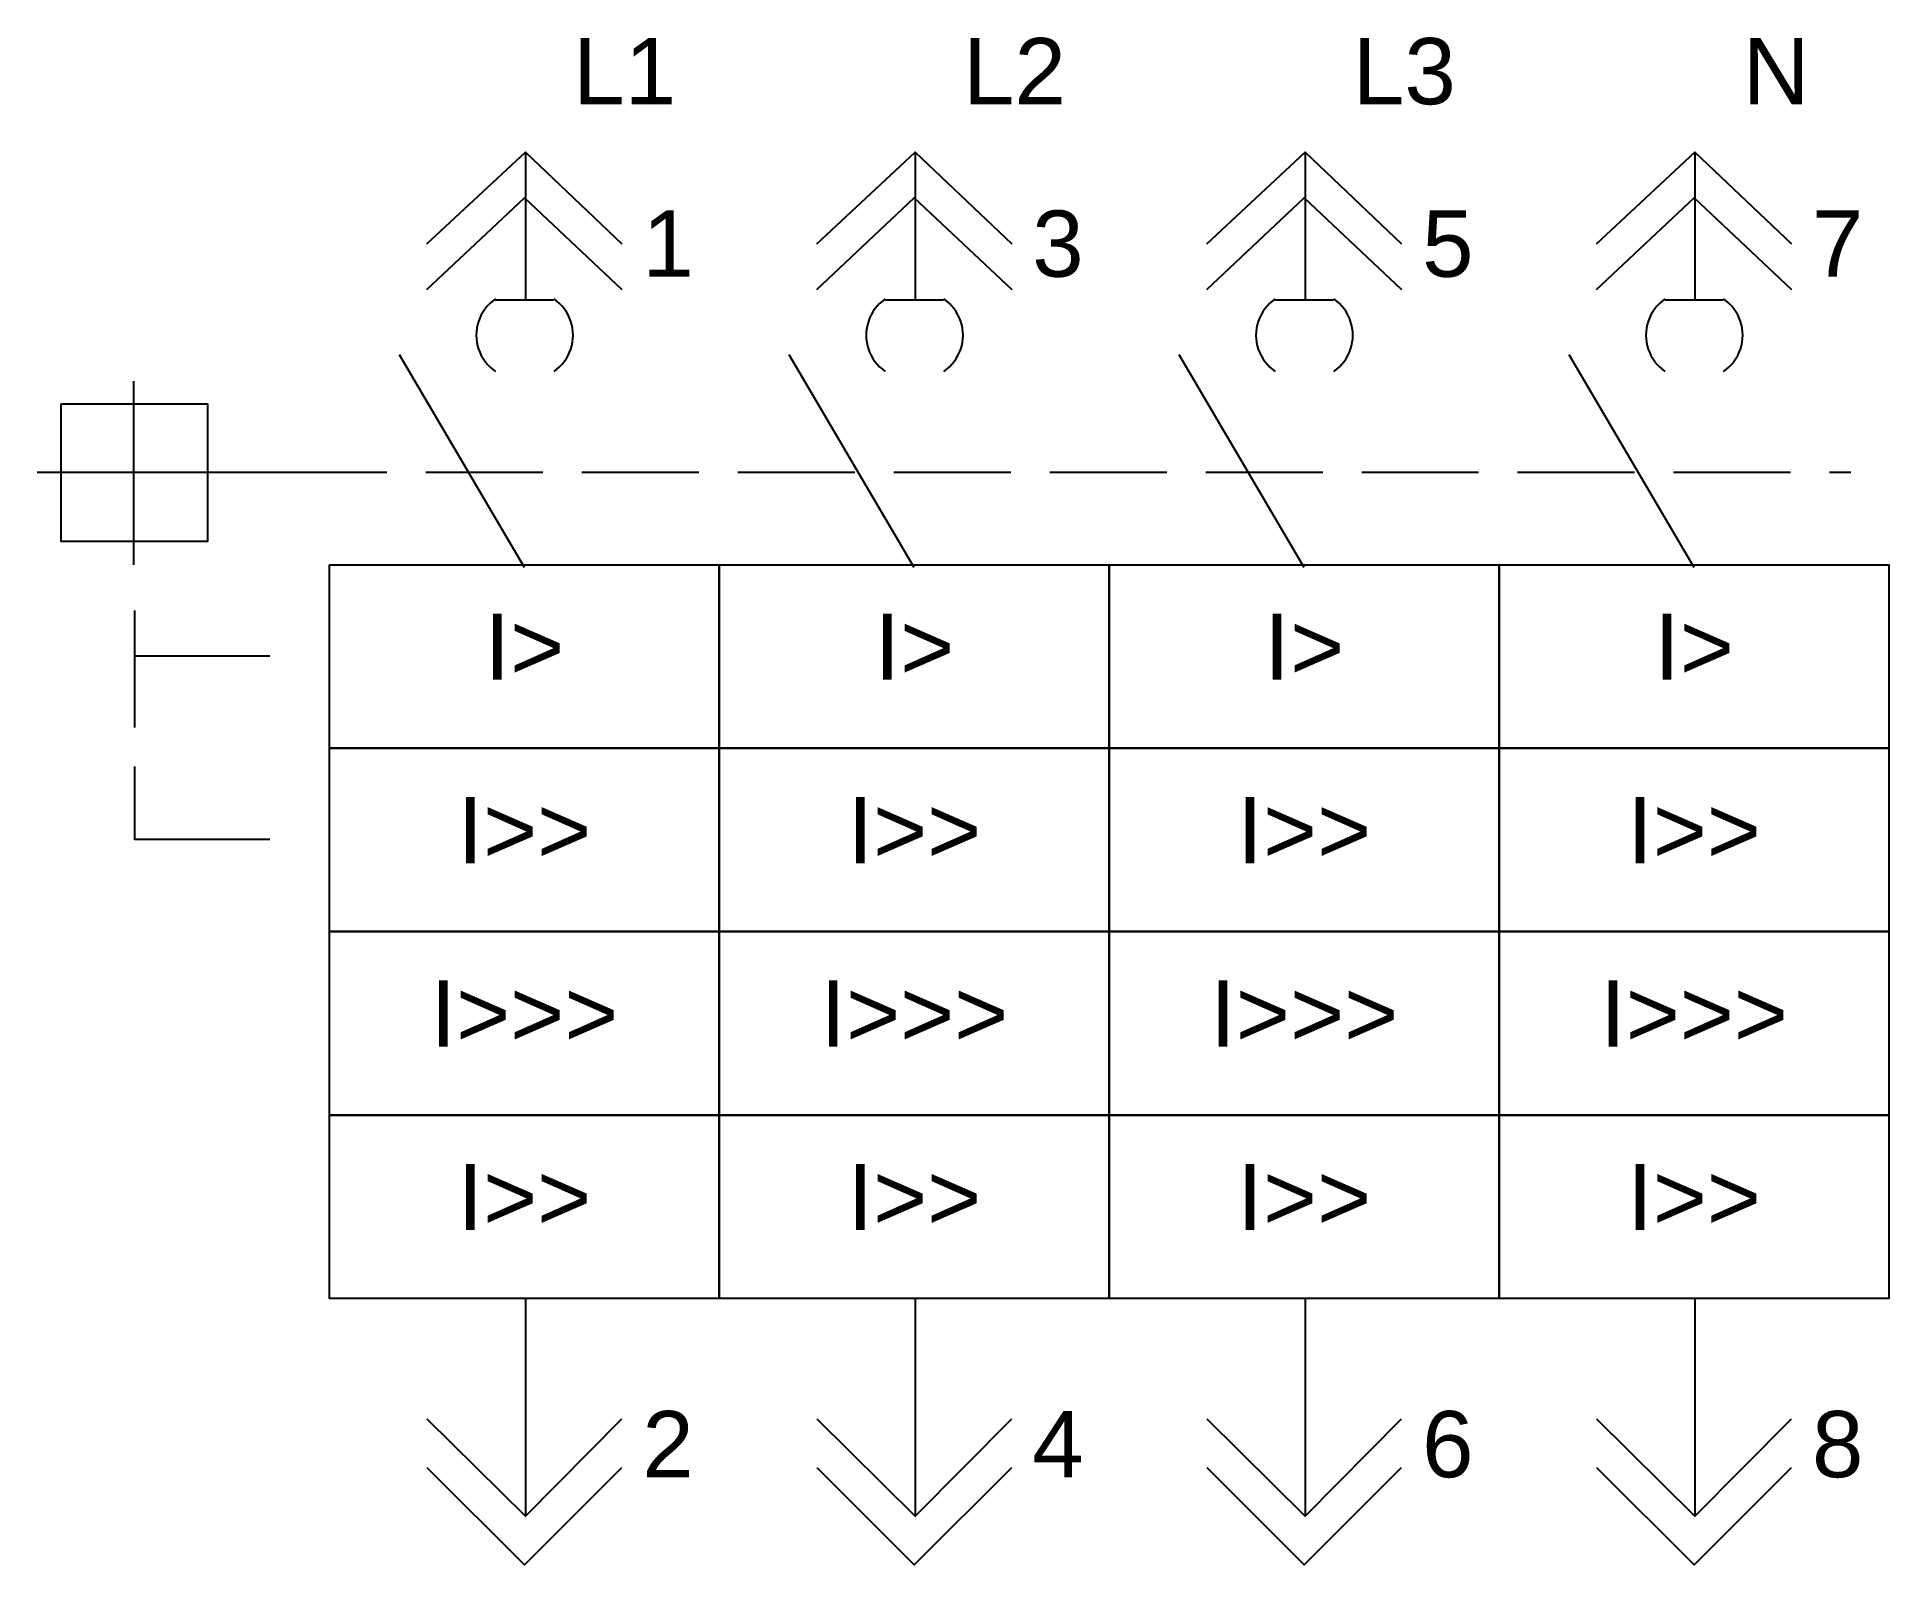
# Model space of a CAD drawing. Header units: millimetres. Extents: x -12.5 to 35, y -36.2 to 3.
import ezdxf
from ezdxf.enums import TextEntityAlignment as Align

# ---------------------------------------------------------------- set-up
doc = ezdxf.new("R2010")
doc.units = ezdxf.units.MM
doc.linetypes.add('SVG_3_1', pattern=[4, 3, -1])
doc.layers.get('0').update_dxf_attribs({"linetype": 'CONTINUOUS'})
doc.styles.add('ARIAL', font='arial.ttf')

# ---------------------------------------------------------------- blocks, each defined once
blk = doc.blocks.new('291_E_LV_MLD_IEC60617_acb_lsig_drawout_4p')
at = {"true_color": 0x0000ff}
for p, q in [((0, 0), (0, -3.779)), ((10, 0), (10, -3.779)), ((20, 0), (20, -3.779)), ((30, 0), (30, -3.779)), ((-0.775, -3.788), (0.725, -3.788)), ((9.225, -3.788), (10.725, -3.788)), ((19.225, -3.788), (20.725, -3.788)), ((29.225, -3.788), (30.725, -3.788)), ((-0.025, -10.657), (-3.23, -5.204)), ((9.975, -10.657), (6.77, -5.204)), ((19.975, -10.657), (16.77, -5.204)), ((29.975, -10.657), (26.77, -5.204)), ((-10.049, -5.882), (-10.049, -10.588)), ((-12.525, -8.217), (-7.525, -8.217)), ((-7.804, -8.217), (-6.554, -8.217)), ((-10.025, -12.923), (-8.775, -12.923)), ((-9.054, -12.923), (-6.554, -12.923)), ((-10.025, -17.629), (-8.775, -17.629)), ((-9.054, -17.629), (-6.554, -17.629)), ((0, -29.412), (0, -35)), ((10, -29.412), (10, -35)), ((20, -29.412), (20, -35)), ((30, -29.412), (30, -35))]:
    blk.add_line(p, q, dxfattribs=at)
at = {"linetype": 'SVG_3_1', "true_color": 0x0000ff}
for p, q in [((-6.549, -8.217), (33.995, -8.217)), ((-10.025, -11.765), (-10.025, -17.647))]:
    blk.add_line(p, q, dxfattribs=at)
at = {"true_color": 0x0000ff}
for points in [[(-2.525, -2.353), (0, 0), (2.475, -2.353)], [(7.475, -2.353), (10, 0), (12.475, -2.353)], [(17.475, -2.353), (20, 0), (22.475, -2.353)], [(27.475, -2.353), (30, 0), (32.475, -2.353)], [(-2.525, -3.529), (-0.025, -1.176), (2.475, -3.529)], [(7.475, -3.529), (9.975, -1.176), (12.475, -3.529)], [(17.475, -3.529), (19.975, -1.176), (22.475, -3.529)], [(27.475, -3.529), (29.975, -1.176), (32.475, -3.529)], [(-0.77, -3.769), (-0.844, -3.827), (-0.913, -3.889), (-0.977, -3.956), (-1.034, -4.027), (-1.085, -4.102), (-1.131, -4.18), (-1.169, -4.261), (-1.201, -4.345), (-1.227, -4.431), (-1.245, -4.519), (-1.256, -4.609), (-1.26, -4.701), (-1.256, -4.792), (-1.245, -4.881), (-1.227, -4.969), (-1.201, -5.054), (-1.169, -5.138), (-1.131, -5.219), (-1.085, -5.296), (-1.034, -5.371), (-0.977, -5.442), (-0.913, -5.509), (-0.844, -5.571), (-0.77, -5.629)], [(0.735, -5.629), (0.81, -5.571), (0.879, -5.509), (0.942, -5.442), (0.999, -5.371), (1.051, -5.296), (1.096, -5.219), (1.135, -5.138), (1.167, -5.054), (1.192, -4.969), (1.21, -4.881), (1.221, -4.792), (1.225, -4.701), (1.221, -4.609), (1.21, -4.519), (1.192, -4.431), (1.167, -4.345), (1.135, -4.261), (1.096, -4.18), (1.051, -4.102), (0.999, -4.027), (0.942, -3.956), (0.879, -3.889), (0.81, -3.827), (0.735, -3.769)], [(9.23, -3.769), (9.156, -3.827), (9.087, -3.889), (9.024, -3.956), (8.966, -4.027), (8.915, -4.102), (8.87, -4.18), (8.831, -4.261), (8.799, -4.345), (8.773, -4.431), (8.755, -4.519), (8.744, -4.609), (8.74, -4.701), (8.744, -4.792), (8.755, -4.881), (8.773, -4.969), (8.799, -5.054), (8.831, -5.138), (8.87, -5.219), (8.915, -5.296), (8.966, -5.371), (9.024, -5.442), (9.087, -5.509), (9.156, -5.571), (9.23, -5.629)], [(10.735, -5.629), (10.81, -5.571), (10.879, -5.509), (10.942, -5.442), (10.999, -5.371), (11.051, -5.296), (11.096, -5.219), (11.135, -5.138), (11.167, -5.054), (11.192, -4.969), (11.21, -4.881), (11.221, -4.792), (11.225, -4.701), (11.221, -4.609), (11.21, -4.519), (11.192, -4.431), (11.167, -4.345), (11.135, -4.261), (11.096, -4.18), (11.051, -4.102), (10.999, -4.027), (10.942, -3.956), (10.879, -3.889), (10.81, -3.827), (10.735, -3.769)], [(19.23, -3.769), (19.156, -3.827), (19.087, -3.889), (19.023, -3.956), (18.966, -4.027), (18.915, -4.102), (18.869, -4.18), (18.831, -4.261), (18.799, -4.345), (18.773, -4.431), (18.755, -4.519), (18.744, -4.609), (18.74, -4.701), (18.744, -4.792), (18.755, -4.881), (18.773, -4.969), (18.799, -5.054), (18.831, -5.138), (18.869, -5.219), (18.915, -5.296), (18.966, -5.371), (19.023, -5.442), (19.087, -5.509), (19.156, -5.571), (19.23, -5.629)], [(20.735, -5.629), (20.81, -5.571), (20.879, -5.509), (20.942, -5.442), (20.999, -5.371), (21.051, -5.296), (21.096, -5.219), (21.135, -5.138), (21.167, -5.054), (21.192, -4.969), (21.21, -4.881), (21.221, -4.792), (21.225, -4.701), (21.221, -4.609), (21.21, -4.519), (21.192, -4.431), (21.167, -4.345), (21.135, -4.261), (21.096, -4.18), (21.051, -4.102), (20.999, -4.027), (20.942, -3.956), (20.879, -3.889), (20.81, -3.827), (20.735, -3.769)], [(29.23, -3.769), (29.156, -3.827), (29.087, -3.889), (29.023, -3.956), (28.966, -4.027), (28.915, -4.102), (28.869, -4.18), (28.831, -4.261), (28.799, -4.345), (28.773, -4.431), (28.755, -4.519), (28.744, -4.609), (28.74, -4.701), (28.744, -4.792), (28.755, -4.881), (28.773, -4.969), (28.799, -5.054), (28.831, -5.138), (28.869, -5.219), (28.915, -5.296), (28.966, -5.371), (29.023, -5.442), (29.087, -5.509), (29.156, -5.571), (29.23, -5.629)], [(30.735, -5.629), (30.81, -5.571), (30.879, -5.509), (30.942, -5.442), (30.999, -5.371), (31.051, -5.296), (31.096, -5.219), (31.135, -5.138), (31.167, -5.054), (31.192, -4.969), (31.21, -4.881), (31.221, -4.792), (31.225, -4.701), (31.221, -4.609), (31.21, -4.519), (31.192, -4.431), (31.167, -4.345), (31.135, -4.261), (31.096, -4.18), (31.051, -4.102), (30.999, -4.027), (30.942, -3.956), (30.879, -3.889), (30.81, -3.827), (30.735, -3.769)], [(-2.525, -32.5), (0, -35), (2.475, -32.5)], [(7.475, -32.5), (10, -35), (12.475, -32.5)], [(17.475, -32.5), (20, -35), (22.475, -32.5)], [(27.475, -32.5), (30, -35), (32.475, -32.5)], [(-2.525, -33.75), (-0.025, -36.25), (2.475, -33.75)], [(7.475, -33.75), (9.975, -36.25), (12.475, -33.75)], [(17.475, -33.75), (19.975, -36.25), (22.475, -33.75)], [(27.475, -33.75), (29.975, -36.25), (32.475, -33.75)]]:
    blk.add_lwpolyline(points, dxfattribs=at)
for points in [[(-11.907, -6.464), (-8.157, -6.464), (-8.157, -9.993), (-11.907, -9.993)], [(-5.025, -10.588), (4.975, -10.588), (4.975, -15.294), (-5.025, -15.294)], [(4.975, -10.588), (14.975, -10.588), (14.975, -15.294), (4.975, -15.294)], [(14.975, -10.588), (24.975, -10.588), (24.975, -15.294), (14.975, -15.294)], [(24.975, -10.588), (34.975, -10.588), (34.975, -15.294), (24.975, -15.294)], [(-5.025, -15.294), (4.975, -15.294), (4.975, -20), (-5.025, -20)], [(4.975, -15.294), (14.975, -15.294), (14.975, -20), (4.975, -20)], [(14.975, -15.294), (24.975, -15.294), (24.975, -20), (14.975, -20)], [(24.975, -15.294), (34.975, -15.294), (34.975, -20), (24.975, -20)], [(-5.025, -20), (4.975, -20), (4.975, -24.706), (-5.025, -24.706)], [(4.975, -20), (14.975, -20), (14.975, -24.706), (4.975, -24.706)], [(14.975, -20), (24.975, -20), (24.975, -24.706), (14.975, -24.706)], [(24.975, -20), (34.975, -20), (34.975, -24.706), (24.975, -24.706)], [(-5.025, -24.706), (4.975, -24.706), (4.975, -29.412), (-5.025, -29.412)], [(4.975, -24.706), (14.975, -24.706), (14.975, -29.412), (4.975, -29.412)], [(14.975, -24.706), (24.975, -24.706), (24.975, -29.412), (14.975, -29.412)], [(24.975, -24.706), (34.975, -24.706), (34.975, -29.412), (24.975, -29.412)]]:
    blk.add_lwpolyline(points, close=True, dxfattribs=at)
at = {"true_color": 0x0000ff, "style": 'ARIAL'}
for s, p in [('L1', (1.225, 1.225)), ('L2', (11.225, 1.225)), ('L3', (21.225, 1.225)), ('N', (31.225, 1.225)), ('1', (3, -3.2)), ('3', (13, -3.2)), ('5', (23, -3.2)), ('7', (33, -3.2)), ('2', (3, -34)), ('4', (13, -34)), ('6', (23, -34)), ('8', (33, -34))]:
    blk.add_text(s, height=1.7, dxfattribs=at).set_placement(p)
for s, p in [('I>', (-0.025, -13.541)), ('I>', (9.975, -13.541)), ('I>', (19.975, -13.541)), ('I>', (29.975, -13.541)), ('I>>', (-0.025, -18.247)), ('I>>', (9.975, -18.247)), ('I>>', (19.975, -18.247)), ('I>>', (29.975, -18.247)), ('I>>>', (-0.025, -22.953)), ('I>>>', (9.975, -22.953)), ('I>>>', (19.975, -22.953)), ('I>>>', (29.975, -22.953)), ('I>>', (-0.025, -27.659)), ('I>>', (9.975, -27.659)), ('I>>', (19.975, -27.659)), ('I>>', (29.975, -27.659))]:
    blk.add_text(s, height=1.7, dxfattribs=at).set_placement(p, align=Align.CENTER)
blk.add_attdef('TAG', text='', height=2.5, dxfattribs=at).set_placement((-14.525, -2.2), align=Align.RIGHT)
at = {"color": 7, "style": 'ARIAL'}
for tag, p in [('RATED_CURRENT', (-14.525, -9)), ('BREAKING_CAPACITY', (-14.525, -12)), ('TRIP_UNIT', (-14.525, -15)), ('MANUFACTURER', (-14.525, -18))]:
    blk.add_attdef(tag, text='', height=1.7, dxfattribs=at).set_placement(p, align=Align.RIGHT)

msp = doc.modelspace()

# ---------------------------------------------------------------- block references
msp.add_blockref('291_E_LV_MLD_IEC60617_acb_lsig_drawout_4p', (0, 0))

doc.saveas('drawing.dxf')
